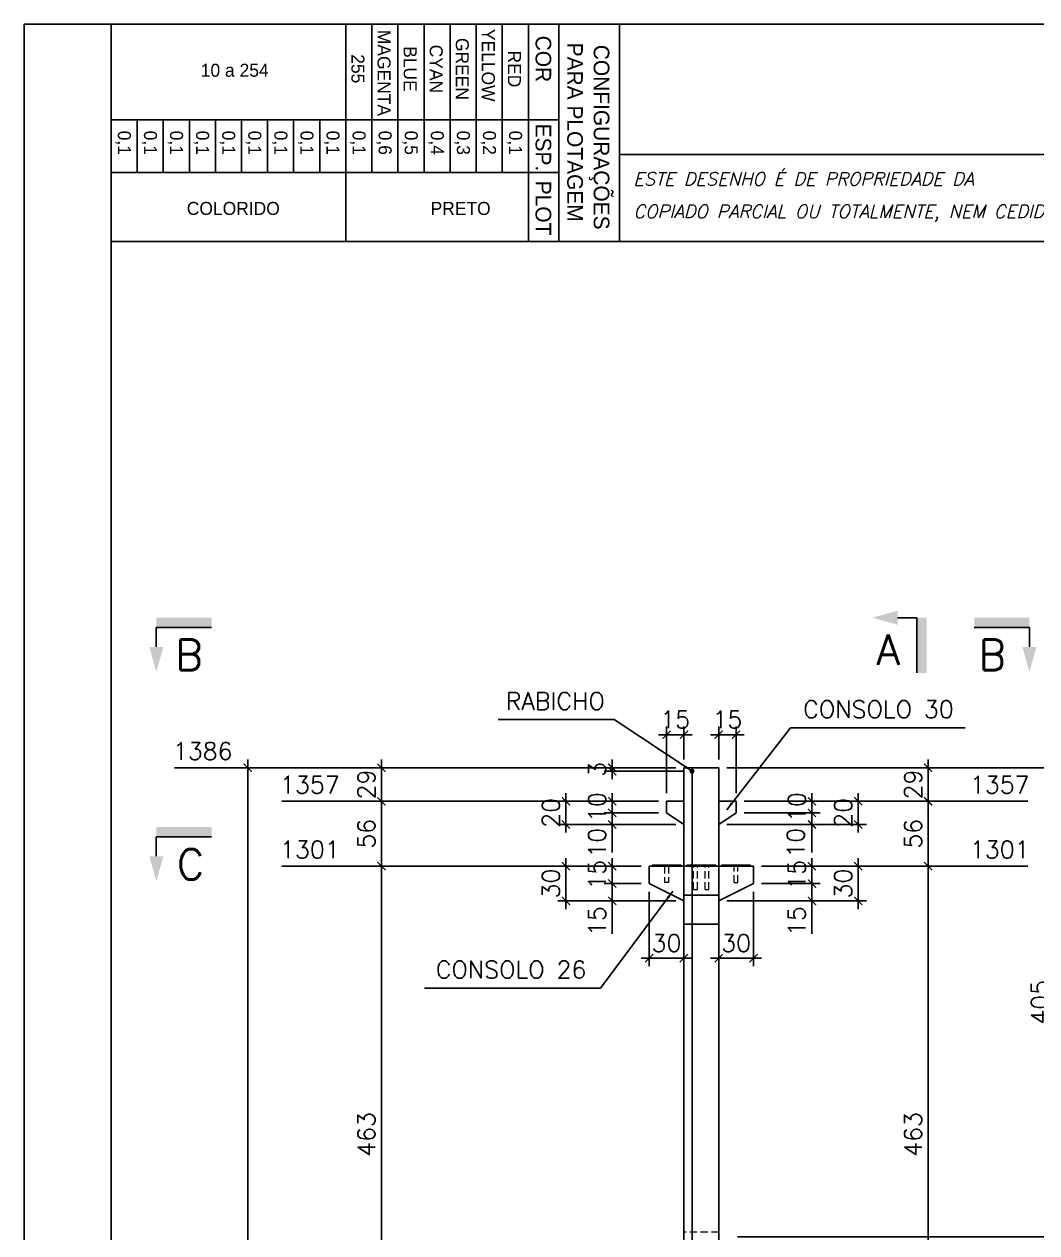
# Model space of a CAD drawing. Header units: centimetres. Extents: x 1658 to 19651, y 8294 to 11444.
# Drawn here: x 1658 to 2532, y 10401 to 11444 of the extents above; entities that cross this region are included whole.
import ezdxf
from ezdxf.enums import TextEntityAlignment as Align

# ---------------------------------------------------------------- set-up
doc = ezdxf.new("R2010")
doc.units = ezdxf.units.CM
doc.header["$LTSCALE"] = 50
doc.header["$MEASUREMENT"] = 0
doc.header["$PDMODE"] = 67
doc.linetypes.add('DASHED', pattern=[0.75, 0.5, -0.25])
doc.linetypes.add('HIDDEN', pattern=[0.375, 0.25, -0.125])
doc.layers.add('10 TRACEJADO', color=1, linetype='DASHED', lineweight=13)
for name, color, linetype in [('COTAS-PRECON', 1, 'Continuous'), ('FORMATO-PRECON', 2, 'Continuous'), ('HACHURAS-PRECON', 1, 'Continuous'), ('IND- CORTE-PRECON', 4, 'Continuous'), ('LINHA-01-PRECON', 1, 'Continuous'), ('LINHA-03-PRECON', 3, 'Continuous'), ('LINHA-04-PRECON', 4, 'Continuous'), ('TEXTO-35-PRECON', 5, 'Continuous')]:
    doc.layers.add(name, color=color, linetype=linetype)
doc.styles.add('R060', font='ACENT.shx', dxfattribs={"height": 75})
doc.styles.add('ROMANS', font='ROMANS.SHX', dxfattribs={"oblique": 15, "height": 3})
doc.styles.get("Standard").update_dxf_attribs({"font": 'romans.shx'})
doc.dimstyles.new('ESC75-75', dxfattribs={"dimscale": 0, "dimtxt": 15, "dimasz": 7, "dimexe": 7, "dimexo": 7, "dimgap": 5.5, "dimtad": 1, "dimdec": 1, "dimdsep": 46, "dimtxsty": 'Standard', "dimblk": 'ARCHTICK', "dimcen": 0.1, "dimdle": 7, "dimclrd": 256, "dimclre": 256, "dimclrt": 2, "dimadec": 0, "dimazin": 0, "dimtfac": 1, "dimtdec": 1, "dimtix": 1, "dimtmove": 2, "dimatfit": 3, "dimfxl": 1, "dimarcsym": 0})

# ---------------------------------------------------------------- blocks, each defined once
blk = doc.blocks.new('A$C0AF02B9D')
at = {"layer": 'FORMATO-PRECON', "color": 1}
for p, q in [((0, 585), (250, 585)), ((0, 0), (0, 585)), ((250, 585), (250, 0)), ((0, 480), (250, 480)), ((0, 450), (170.7, 450)), ((0, 420), (170.7, 420)), ((0, 390), (170.7, 390)), ((0, 360), (170.7, 360)), ((0, 330), (170.7, 330)), ((0, 300), (170.7, 300)), ((110.1, 240), (170.7, 240)), ((110.1, 210), (170.7, 210)), ((110.1, 180), (170.7, 180)), ((110.1, 150), (170.7, 150)), ((110.1, 150), (170.7, 150)), ((110.1, 120), (170.7, 120)), ((110.1, 120), (170.7, 120)), ((110.1, 90), (170.7, 90)), ((110.1, 90), (170.7, 90)), ((110.1, 60), (170.7, 60)), ((110.1, 60), (170.7, 60)), ((110.1, 30), (170.7, 30)), ((110.1, 30), (170.7, 30)), ((0, 0), (250, 0)), ((110.1, 0), (170.7, 0)), ((110.1, 0), (170.7, 0)), ((110.1, 0), (170.7, 0))]:
    blk.add_line(p, q, dxfattribs=at)
at = {"layer": 'FORMATO-PRECON'}
for p, q in [((0, 515), (250, 515)), ((110.1, 0), (110.1, 515)), ((170.7, 0), (170.7, 515)), ((0, 270), (250, 270))]:
    blk.add_line(p, q, dxfattribs=at)
at = {"layer": 'FORMATO-PRECON', "style": 'R060'}
for s, p in [('CONFIGURAÇÕES ', (133.4, 563.9)), ('PARA PLOTAGEM', (124.3, 533.7)), ('COR', (40, 497.3)), ('ESP.', (141.8, 497.3)), ('PLOT', (211.6, 497.3))]:
    blk.add_text(s, height=18, dxfattribs=at).set_placement(p, align=Align.MIDDLE)
at = {"layer": 'FORMATO-PRECON', "color": 1, "style": 'R060'}
for s, p in [('0,1', (136.5, 464)), ('RED', (51.5, 464)), ('YELLOW', (47.2, 434)), ('0,2', (136.5, 434)), ('GREEN', (51.5, 404)), ('0,3', (136.5, 404)), ('CYAN', (51.5, 374)), ('0,4', (136.5, 374)), ('BLUE', (51.5, 344)), ('0,5', (136.5, 344)), ('MAGENTA', (56.1, 314)), ('0,6', (136.5, 314)), ('0,1', (136.5, 284)), ('255', (51.3, 284)), ('0,1', (136.5, 254)), ('0,1', (136.5, 224)), ('0,1', (136.5, 194)), ('0,1', (136.5, 164)), ('0,1', (136.5, 134)), ('0,1', (136.5, 104)), ('0,1', (136.5, 74)), ('0,1', (136.5, 44)), ('0,1', (136.5, 14))]:
    blk.add_text(s, height=15, dxfattribs=at).set_placement(p, align=Align.MIDDLE)
for s, p in [('PRETO', (212, 402.1)), ('COLORIDO', (212, 140.6)), ('10 a 254', (53, 142.2))]:
    blk.add_text(s, height=15, rotation=90, dxfattribs=at).set_placement(p, align=Align.MIDDLE)
blk = doc.blocks.new('A$C432D58B7')
at = {"layer": 'LINHA-01-PRECON'}
blk.add_blockref('A$C0AF02B9D', (0, 0), dxfattribs=at)
blk = doc.blocks.new('A$C550964AD')
at = {"layer": 'LINHA-01-PRECON'}
blk.add_blockref('A$C432D58B7', (0, 0), dxfattribs=at)
blk = doc.blocks.new('A$C2E607E54')
at = {"layer": 'FORMATO-PRECON', "color": 6}
blk.add_line((1835, 4050), (685, 4050), dxfattribs=at)
at = {"layer": 'FORMATO-PRECON'}
for points in [[(0, 4200), (2970, 4200), (2970, 0), (0, 0)], [(685, 3950), (1835, 3950), (1835, 4050), (685, 4050)]]:
    blk.add_lwpolyline(points, close=True, dxfattribs=at)
at = {"layer": 'FORMATO-PRECON', "color": 6}
blk.add_lwpolyline([(100, 3950), (2870, 3950), (2870, 100), (100, 100)], close=True, dxfattribs=at)
at = {"layer": 'TEXTO-35-PRECON', "rotation": 270}
blk.add_blockref('A$C550964AD', (100, 4200), dxfattribs=at)
at = {"layer": 'FORMATO-PRECON', "style": 'ROMANS', "oblique": 15}
for s, p in [('ESTE DESENHO É DE PROPRIEDADE DA                            NÃO PODENDO SER', (700.8, 4014.4)), ('COPIADO PARCIAL OU TOTALMENTE, NEM CEDIDO A TERCEIROS SEM A PRÉVIA AUTORIZAÇÃO.', (700.8, 3977))]:
    blk.add_text(s, height=15, dxfattribs=at).set_placement(p)
blk = doc.blocks.new('_ArchTick')
at = {"color": 0, "linetype": 'ByBlock', "const_width": 0.15}
blk.add_lwpolyline([(-0.5, -0.5), (0.5, 0.5)], dxfattribs=at)
blk = doc.blocks.new('*D28')
at = {"layer": 'Defpoints', "color": 0, "transparency": 16777216}
for p in [(2165.7, 10799.3), (2227.6, 10802.3), (2234.6, 10799.3)]:
    blk.add_point(p, dxfattribs=at)
at = {"layer": 'LINHA-01-PRECON', "lineweight": -2, "transparency": 16777216}
for p, q in [((2165.7, 10802.3), (2165.7, 10809.3)), ((2220.6, 10802.3), (2158.7, 10802.3)), ((2227.6, 10799.3), (2158.7, 10799.3)), ((2165.7, 10802.3), (2165.7, 10799.3)), ((2165.7, 10799.3), (2165.7, 10792.3))]:
    blk.add_line(p, q, dxfattribs=at)
at = {"layer": 'LINHA-01-PRECON', "lineweight": -2, "transparency": 16777216, "xscale": 7, "yscale": 7, "zscale": 7}
for p, rotation in [((2165.7, 10802.3), 270), ((2165.7, 10799.3), 90)]:
    blk.add_blockref('_ArchTick', p, dxfattribs=dict(at, rotation=rotation))
at = {"layer": 'LINHA-01-PRECON', "color": 2, "transparency": 16777216, "insert": (2152.7, 10800.8), "char_height": 15, "attachment_point": 5, "rotation": 90}
blk.add_mtext('3', dxfattribs=at)
blk = doc.blocks.new('*D29')
at = {"layer": 'COTAS-PRECON', "lineweight": -2, "transparency": 16777216}
for p, q in [((1966.6, 10802.3), (1966.6, 10809.3)), ((2220.6, 10802.3), (1959.6, 10802.3)), ((1966.6, 10802.3), (1966.6, 10773.3)), ((2205.6, 10773.3), (1959.6, 10773.3)), ((1966.6, 10773.3), (1966.6, 10766.3))]:
    blk.add_line(p, q, dxfattribs=at)
at = {"layer": 'Defpoints', "color": 0, "transparency": 16777216}
for p in [(2227.6, 10802.3), (1966.6, 10773.3), (2212.6, 10773.3)]:
    blk.add_point(p, dxfattribs=at)
at = {"layer": 'COTAS-PRECON', "lineweight": -2, "transparency": 16777216, "xscale": 7, "yscale": 7, "zscale": 7}
for p, rotation in [((1966.6, 10802.3), 270), ((1966.6, 10773.3), 90)]:
    blk.add_blockref('_ArchTick', p, dxfattribs=dict(at, rotation=rotation))
at = {"layer": 'COTAS-PRECON', "color": 2, "transparency": 16777216, "insert": (1953.6, 10787.8), "char_height": 15, "attachment_point": 5, "rotation": 90}
blk.add_mtext('29', dxfattribs=at)
blk = doc.blocks.new('*D30')
at = {"layer": 'COTAS-PRECON', "lineweight": -2, "transparency": 16777216}
for p, q in [((1966.6, 10780.3), (1966.6, 10710.3)), ((2205.6, 10773.3), (1959.6, 10773.3)), ((2190.6, 10717.3), (1959.6, 10717.3))]:
    blk.add_line(p, q, dxfattribs=at)
at = {"layer": 'Defpoints', "color": 0, "transparency": 16777216}
for p in [(2212.6, 10773.3), (1966.6, 10717.3), (2197.6, 10717.3)]:
    blk.add_point(p, dxfattribs=at)
at = {"layer": 'COTAS-PRECON', "lineweight": -2, "transparency": 16777216, "xscale": 7, "yscale": 7, "zscale": 7}
for p, rotation in [((1966.6, 10773.3), 90), ((1966.6, 10717.3), 270)]:
    blk.add_blockref('_ArchTick', p, dxfattribs=dict(at, rotation=rotation))
at = {"layer": 'COTAS-PRECON', "color": 2, "transparency": 16777216, "insert": (1953.6, 10745.3), "char_height": 15, "attachment_point": 5, "rotation": 90}
blk.add_mtext('56', dxfattribs=at)
blk = doc.blocks.new('*D31')
at = {"layer": 'COTAS-PRECON', "lineweight": -2, "transparency": 16777216}
for p, q in [((1966.6, 10724.3), (1966.6, 10247.3)), ((2190.6, 10717.3), (1959.6, 10717.3)), ((2190.6, 10254.3), (1959.6, 10254.3))]:
    blk.add_line(p, q, dxfattribs=at)
at = {"layer": 'Defpoints', "color": 0, "transparency": 16777216}
for p in [(2197.6, 10717.3), (1966.6, 10254.3), (2197.6, 10254.3)]:
    blk.add_point(p, dxfattribs=at)
at = {"layer": 'COTAS-PRECON', "lineweight": -2, "transparency": 16777216, "xscale": 7, "yscale": 7, "zscale": 7}
for p, rotation in [((1966.6, 10717.3), 90), ((1966.6, 10254.3), 270)]:
    blk.add_blockref('_ArchTick', p, dxfattribs=dict(at, rotation=rotation))
at = {"layer": 'COTAS-PRECON', "color": 2, "transparency": 16777216, "insert": (1953.6, 10485.8), "char_height": 15, "attachment_point": 5, "rotation": 90}
blk.add_mtext('463', dxfattribs=at)
blk = doc.blocks.new('*D34')
at = {"layer": 'COTAS-PRECON', "lineweight": -2, "transparency": 16777216}
for p, q in [((2165.7, 10717.3), (2165.7, 10724.3)), ((2190.6, 10717.3), (2158.7, 10717.3)), ((2165.7, 10717.3), (2165.7, 10702.3)), ((2190.6, 10702.3), (2158.7, 10702.3)), ((2165.7, 10702.3), (2165.7, 10695.3))]:
    blk.add_line(p, q, dxfattribs=at)
at = {"layer": 'Defpoints', "color": 0, "transparency": 16777216}
for p in [(2197.6, 10717.3), (2165.7, 10702.3), (2197.6, 10702.3)]:
    blk.add_point(p, dxfattribs=at)
at = {"layer": 'COTAS-PRECON', "lineweight": -2, "transparency": 16777216, "xscale": 7, "yscale": 7, "zscale": 7}
for p, rotation in [((2165.7, 10717.3), 270), ((2165.7, 10702.3), 90)]:
    blk.add_blockref('_ArchTick', p, dxfattribs=dict(at, rotation=rotation))
at = {"layer": 'COTAS-PRECON', "color": 2, "transparency": 16777216, "insert": (2152.7, 10709.8), "char_height": 15, "attachment_point": 5, "rotation": 90}
blk.add_mtext('15', dxfattribs=at)
blk = doc.blocks.new('*D35')
at = {"layer": 'COTAS-PRECON', "lineweight": -2, "transparency": 16777216}
for p, q in [((2190.6, 10702.3), (2158.7, 10702.3)), ((2165.7, 10709.3), (2165.7, 10680.3)), ((2220.6, 10687.3), (2158.7, 10687.3))]:
    blk.add_line(p, q, dxfattribs=at)
at = {"layer": 'Defpoints', "color": 0, "transparency": 16777216}
for p in [(2197.6, 10702.3), (2165.7, 10687.3), (2227.6, 10687.3)]:
    blk.add_point(p, dxfattribs=at)
at = {"layer": 'COTAS-PRECON', "lineweight": -2, "transparency": 16777216, "xscale": 7, "yscale": 7, "zscale": 7}
for p, rotation in [((2165.7, 10702.3), 90), ((2165.7, 10687.3), 270)]:
    blk.add_blockref('_ArchTick', p, dxfattribs=dict(at, rotation=rotation))
at = {"layer": 'COTAS-PRECON', "color": 2, "transparency": 16777216, "insert": (2152.7, 10669.8), "char_height": 15, "attachment_point": 5, "rotation": 90}
blk.add_mtext('15', dxfattribs=at)
blk = doc.blocks.new('*D36')
at = {"layer": 'COTAS-PRECON', "lineweight": -2, "transparency": 16777216}
for p, q in [((2125.8, 10717.3), (2125.8, 10724.3)), ((2190.6, 10717.3), (2118.8, 10717.3)), ((2125.8, 10717.3), (2125.8, 10687.3)), ((2220.6, 10687.3), (2118.8, 10687.3)), ((2125.8, 10687.3), (2125.8, 10680.3))]:
    blk.add_line(p, q, dxfattribs=at)
at = {"layer": 'Defpoints', "color": 0, "transparency": 16777216}
for p in [(2197.6, 10717.3), (2125.8, 10687.3), (2227.6, 10687.3)]:
    blk.add_point(p, dxfattribs=at)
at = {"layer": 'COTAS-PRECON', "lineweight": -2, "transparency": 16777216, "xscale": 7, "yscale": 7, "zscale": 7}
for p, rotation in [((2125.8, 10717.3), 270), ((2125.8, 10687.3), 90)]:
    blk.add_blockref('_ArchTick', p, dxfattribs=dict(at, rotation=rotation))
at = {"layer": 'COTAS-PRECON', "color": 2, "transparency": 16777216, "insert": (2112.8, 10702.3), "char_height": 15, "attachment_point": 5, "rotation": 90}
blk.add_mtext('30', dxfattribs=at)
blk = doc.blocks.new('*D37')
at = {"layer": 'COTAS-PRECON', "lineweight": -2, "transparency": 16777216}
for p, q in [((2197.6, 10695.3), (2197.6, 10630.9)), ((2197.6, 10637.9), (2190.6, 10637.9)), ((2197.6, 10637.9), (2227.6, 10637.9)), ((2227.6, 10637.9), (2234.6, 10637.9))]:
    blk.add_line(p, q, dxfattribs=at)
at = {"layer": 'Defpoints', "color": 0, "transparency": 16777216}
for p in [(2197.6, 10702.3), (2227.6, 10637.9), (2227.6, 10637.9)]:
    blk.add_point(p, dxfattribs=at)
at = {"layer": 'COTAS-PRECON', "lineweight": -2, "transparency": 16777216, "xscale": 7, "yscale": 7, "zscale": 7}
blk.add_blockref('_ArchTick', (2197.6, 10637.9), dxfattribs=at)
at = {"layer": 'COTAS-PRECON', "lineweight": -2, "transparency": 16777216, "xscale": 7, "yscale": 7, "zscale": 7, "rotation": 180}
blk.add_blockref('_ArchTick', (2227.6, 10637.9), dxfattribs=at)
at = {"layer": 'COTAS-PRECON', "color": 2, "transparency": 16777216, "insert": (2212.6, 10650.9), "char_height": 15, "attachment_point": 5}
blk.add_mtext('30', dxfattribs=at)
blk = doc.blocks.new('*D49')
at = {"layer": 'COTAS-PRECON', "lineweight": -2, "transparency": 16777216}
blk.add_line((1959.6, 10773.3), (1880.7, 10773.3), dxfattribs=at)
at = {"layer": 'Defpoints', "color": 0, "transparency": 16777216}
for p in [(1880.7, 10773.3), (1966.6, 10773.3), (2242.6, 9416.3)]:
    blk.add_point(p, dxfattribs=at)
at = {"layer": 'COTAS-PRECON', "color": 2, "transparency": 16777216, "insert": (1904.9, 10787.6), "char_height": 15, "attachment_point": 5}
blk.add_mtext('1357', dxfattribs=at)
blk = doc.blocks.new('*D50')
at = {"layer": 'COTAS-PRECON', "lineweight": -2, "transparency": 16777216}
blk.add_line((1959.6, 10717.3), (1880.7, 10717.3), dxfattribs=at)
at = {"layer": 'Defpoints', "color": 0, "transparency": 16777216}
for p in [(1880.7, 10717.3), (1966.6, 10717.3), (2242.6, 9416.3)]:
    blk.add_point(p, dxfattribs=at)
at = {"layer": 'COTAS-PRECON', "color": 2, "transparency": 16777216, "insert": (1904.9, 10731.6), "char_height": 15, "attachment_point": 5}
blk.add_mtext('1301', dxfattribs=at)
blk = doc.blocks.new('*D53')
at = {"layer": 'COTAS-PRECON', "lineweight": -2, "transparency": 16777216}
for p, q in [((1851.2, 10809.3), (1851.2, 9409.3)), ((2220.6, 10802.3), (1844.2, 10802.3)), ((2220.6, 9416.3), (1844.2, 9416.3))]:
    blk.add_line(p, q, dxfattribs=at)
at = {"layer": 'Defpoints', "color": 0, "transparency": 16777216}
for p in [(2227.6, 10802.3), (1851.2, 9416.3), (2227.6, 9416.3)]:
    blk.add_point(p, dxfattribs=at)
at = {"layer": 'COTAS-PRECON', "lineweight": -2, "transparency": 16777216, "xscale": 7, "yscale": 7, "zscale": 7}
for p, rotation in [((1851.2, 10802.3), 90), ((1851.2, 9416.3), 270)]:
    blk.add_blockref('_ArchTick', p, dxfattribs=dict(at, rotation=rotation))
at = {"layer": 'COTAS-PRECON', "color": 2, "transparency": 16777216, "insert": (1838.2, 10109.3), "char_height": 15, "attachment_point": 5, "rotation": 90}
blk.add_mtext('1386', dxfattribs=at)
blk = doc.blocks.new('*D54')
at = {"layer": 'COTAS-PRECON', "lineweight": -2, "transparency": 16777216}
blk.add_line((1844.2, 10802.3), (1788.2, 10802.3), dxfattribs=at)
at = {"layer": 'Defpoints', "color": 0, "transparency": 16777216}
for p in [(1788.2, 10802.3), (1851.2, 10802.3), (2242.6, 9416.3)]:
    blk.add_point(p, dxfattribs=at)
at = {"layer": 'COTAS-PRECON', "color": 2, "transparency": 16777216, "insert": (1812.4, 10816.6), "char_height": 15, "attachment_point": 5}
blk.add_mtext('1386', dxfattribs=at)
blk = doc.blocks.new('*D56')
at = {"layer": 'COTAS-PRECON', "lineweight": -2, "transparency": 16777216}
for p, q in [((2438.3, 10802.3), (2438.3, 10809.3)), ((2264.6, 10802.3), (2445.3, 10802.3)), ((2438.3, 10802.3), (2438.3, 10773.3)), ((2279.6, 10773.3), (2445.3, 10773.3)), ((2438.3, 10773.3), (2438.3, 10766.3))]:
    blk.add_line(p, q, dxfattribs=at)
at = {"layer": 'Defpoints', "color": 0, "transparency": 16777216}
for p in [(2257.6, 10802.3), (2272.6, 10773.3), (2438.3, 10773.3)]:
    blk.add_point(p, dxfattribs=at)
at = {"layer": 'COTAS-PRECON', "lineweight": -2, "transparency": 16777216, "xscale": 7, "yscale": 7, "zscale": 7}
for p, rotation in [((2438.3, 10802.3), 270), ((2438.3, 10773.3), 90)]:
    blk.add_blockref('_ArchTick', p, dxfattribs=dict(at, rotation=rotation))
at = {"layer": 'COTAS-PRECON', "color": 2, "transparency": 16777216, "insert": (2425.3, 10787.8), "char_height": 15, "attachment_point": 5, "rotation": 90}
blk.add_mtext('29', dxfattribs=at)
blk = doc.blocks.new('*D57')
at = {"layer": 'COTAS-PRECON', "lineweight": -2, "transparency": 16777216}
for p, q in [((2438.3, 10780.3), (2438.3, 10710.3)), ((2279.6, 10773.3), (2445.3, 10773.3)), ((2294.6, 10717.3), (2445.3, 10717.3))]:
    blk.add_line(p, q, dxfattribs=at)
at = {"layer": 'Defpoints', "color": 0, "transparency": 16777216}
for p in [(2272.6, 10773.3), (2287.6, 10717.3), (2438.3, 10717.3)]:
    blk.add_point(p, dxfattribs=at)
at = {"layer": 'COTAS-PRECON', "lineweight": -2, "transparency": 16777216, "xscale": 7, "yscale": 7, "zscale": 7}
for p, rotation in [((2438.3, 10773.3), 90), ((2438.3, 10717.3), 270)]:
    blk.add_blockref('_ArchTick', p, dxfattribs=dict(at, rotation=rotation))
at = {"layer": 'COTAS-PRECON', "color": 2, "transparency": 16777216, "insert": (2425.3, 10745.3), "char_height": 15, "attachment_point": 5, "rotation": 90}
blk.add_mtext('56', dxfattribs=at)
blk = doc.blocks.new('*D58')
at = {"layer": 'COTAS-PRECON', "lineweight": -2, "transparency": 16777216}
for p, q in [((2438.3, 10724.3), (2438.3, 10247.3)), ((2294.6, 10717.3), (2445.3, 10717.3)), ((2294.6, 10254.3), (2445.3, 10254.3))]:
    blk.add_line(p, q, dxfattribs=at)
at = {"layer": 'Defpoints', "color": 0, "transparency": 16777216}
for p in [(2287.6, 10717.3), (2287.6, 10254.3), (2438.3, 10254.3)]:
    blk.add_point(p, dxfattribs=at)
at = {"layer": 'COTAS-PRECON', "lineweight": -2, "transparency": 16777216, "xscale": 7, "yscale": 7, "zscale": 7}
for p, rotation in [((2438.3, 10717.3), 90), ((2438.3, 10254.3), 270)]:
    blk.add_blockref('_ArchTick', p, dxfattribs=dict(at, rotation=rotation))
at = {"layer": 'COTAS-PRECON', "color": 2, "transparency": 16777216, "insert": (2425.3, 10485.8), "char_height": 15, "attachment_point": 5, "rotation": 90}
blk.add_mtext('463', dxfattribs=at)
blk = doc.blocks.new('*D61')
at = {"layer": 'COTAS-PRECON', "lineweight": -2, "transparency": 16777216}
for p, q in [((2338.1, 10717.3), (2338.1, 10724.3)), ((2294.6, 10717.3), (2345.1, 10717.3)), ((2338.1, 10717.3), (2338.1, 10702.3)), ((2294.6, 10702.3), (2345.1, 10702.3)), ((2338.1, 10702.3), (2338.1, 10695.3))]:
    blk.add_line(p, q, dxfattribs=at)
at = {"layer": 'Defpoints', "color": 0, "transparency": 16777216}
for p in [(2287.6, 10717.3), (2287.6, 10702.3), (2338.1, 10702.3)]:
    blk.add_point(p, dxfattribs=at)
at = {"layer": 'COTAS-PRECON', "lineweight": -2, "transparency": 16777216, "xscale": 7, "yscale": 7, "zscale": 7}
for p, rotation in [((2338.1, 10717.3), 270), ((2338.1, 10702.3), 90)]:
    blk.add_blockref('_ArchTick', p, dxfattribs=dict(at, rotation=rotation))
at = {"layer": 'COTAS-PRECON', "color": 2, "transparency": 16777216, "insert": (2325.1, 10709.8), "char_height": 15, "attachment_point": 5, "rotation": 90}
blk.add_mtext('15', dxfattribs=at)
blk = doc.blocks.new('*D65')
at = {"layer": 'COTAS-PRECON', "lineweight": -2, "transparency": 16777216}
for p, q in [((2294.6, 10702.3), (2345.1, 10702.3)), ((2338.1, 10709.3), (2338.1, 10680.3)), ((2264.6, 10687.3), (2345.1, 10687.3))]:
    blk.add_line(p, q, dxfattribs=at)
at = {"layer": 'Defpoints', "color": 0, "transparency": 16777216}
for p in [(2287.6, 10702.3), (2257.6, 10687.3), (2338.1, 10687.3)]:
    blk.add_point(p, dxfattribs=at)
at = {"layer": 'COTAS-PRECON', "lineweight": -2, "transparency": 16777216, "xscale": 7, "yscale": 7, "zscale": 7}
for p, rotation in [((2338.1, 10702.3), 90), ((2338.1, 10687.3), 270)]:
    blk.add_blockref('_ArchTick', p, dxfattribs=dict(at, rotation=rotation))
at = {"layer": 'COTAS-PRECON', "color": 2, "transparency": 16777216, "insert": (2324.9, 10669.8), "char_height": 15, "attachment_point": 5, "rotation": 90}
blk.add_mtext('15', dxfattribs=at)
blk = doc.blocks.new('*D66')
at = {"layer": 'COTAS-PRECON', "lineweight": -2, "transparency": 16777216}
for p, q in [((2378, 10717.3), (2378, 10724.3)), ((2294.6, 10717.3), (2385, 10717.3)), ((2378, 10717.3), (2378, 10687.3)), ((2264.6, 10687.3), (2385, 10687.3)), ((2378, 10687.3), (2378, 10680.3))]:
    blk.add_line(p, q, dxfattribs=at)
at = {"layer": 'Defpoints', "color": 0, "transparency": 16777216}
for p in [(2287.6, 10717.3), (2257.6, 10687.3), (2378, 10687.3)]:
    blk.add_point(p, dxfattribs=at)
at = {"layer": 'COTAS-PRECON', "lineweight": -2, "transparency": 16777216, "xscale": 7, "yscale": 7, "zscale": 7}
for p, rotation in [((2378, 10717.3), 270), ((2378, 10687.3), 90)]:
    blk.add_blockref('_ArchTick', p, dxfattribs=dict(at, rotation=rotation))
at = {"layer": 'COTAS-PRECON', "color": 2, "transparency": 16777216, "insert": (2365, 10702.3), "char_height": 15, "attachment_point": 5, "rotation": 90}
blk.add_mtext('30', dxfattribs=at)
blk = doc.blocks.new('*D62')
at = {"layer": 'COTAS-PRECON', "lineweight": -2, "transparency": 16777216}
for p, q in [((2287.6, 10695.3), (2287.6, 10630.9)), ((2257.6, 10637.9), (2250.6, 10637.9)), ((2287.6, 10637.9), (2257.6, 10637.9)), ((2287.6, 10637.9), (2294.6, 10637.9))]:
    blk.add_line(p, q, dxfattribs=at)
at = {"layer": 'Defpoints', "color": 0, "transparency": 16777216}
for p in [(2287.6, 10702.3), (2257.6, 10637.9), (2257.6, 10637.9)]:
    blk.add_point(p, dxfattribs=at)
at = {"layer": 'COTAS-PRECON', "lineweight": -2, "transparency": 16777216, "xscale": 7, "yscale": 7, "zscale": 7}
blk.add_blockref('_ArchTick', (2257.6, 10637.9), dxfattribs=at)
at = {"layer": 'COTAS-PRECON', "lineweight": -2, "transparency": 16777216, "xscale": 7, "yscale": 7, "zscale": 7, "rotation": 180}
blk.add_blockref('_ArchTick', (2287.6, 10637.9), dxfattribs=at)
at = {"layer": 'COTAS-PRECON', "color": 2, "transparency": 16777216, "insert": (2272.6, 10650.9), "char_height": 15, "attachment_point": 5}
blk.add_mtext('30', dxfattribs=at)
blk = doc.blocks.new('*D69')
at = {"layer": 'COTAS-PRECON', "lineweight": -2, "transparency": 16777216}
blk.add_line((2445.3, 10773.3), (2524.3, 10773.3), dxfattribs=at)
at = {"layer": 'Defpoints', "color": 0, "transparency": 16777216}
for p in [(2438.3, 10773.3), (2524.3, 10773.3), (2242.6, 9416.3)]:
    blk.add_point(p, dxfattribs=at)
at = {"layer": 'COTAS-PRECON', "color": 2, "transparency": 16777216, "insert": (2500.1, 10787.6), "char_height": 15, "attachment_point": 5}
blk.add_mtext('1357', dxfattribs=at)
blk = doc.blocks.new('*D70')
at = {"layer": 'COTAS-PRECON', "lineweight": -2, "transparency": 16777216}
blk.add_line((2445.3, 10717.3), (2524.3, 10717.3), dxfattribs=at)
at = {"layer": 'Defpoints', "color": 0, "transparency": 16777216}
for p in [(2438.3, 10717.3), (2524.3, 10717.3), (2242.6, 9416.3)]:
    blk.add_point(p, dxfattribs=at)
at = {"layer": 'COTAS-PRECON', "color": 2, "transparency": 16777216, "insert": (2500.1, 10731.6), "char_height": 15, "attachment_point": 5}
blk.add_mtext('1301', dxfattribs=at)
blk = doc.blocks.new('*D77')
at = {"layer": 'COTAS-PRECON', "lineweight": -2, "transparency": 16777216}
for p, q in [((2165.7, 10773.3), (2165.7, 10780.3)), ((2205.6, 10773.3), (2158.7, 10773.3)), ((2165.7, 10773.3), (2165.7, 10763.3)), ((2205.6, 10763.3), (2158.7, 10763.3)), ((2165.7, 10763.3), (2165.7, 10756.3))]:
    blk.add_line(p, q, dxfattribs=at)
at = {"layer": 'Defpoints', "color": 0, "transparency": 16777216}
for p in [(2212.6, 10773.3), (2165.7, 10763.3), (2212.6, 10763.3)]:
    blk.add_point(p, dxfattribs=at)
at = {"layer": 'COTAS-PRECON', "lineweight": -2, "transparency": 16777216, "xscale": 7, "yscale": 7, "zscale": 7}
for p, rotation in [((2165.7, 10773.3), 270), ((2165.7, 10763.3), 90)]:
    blk.add_blockref('_ArchTick', p, dxfattribs=dict(at, rotation=rotation))
at = {"layer": 'COTAS-PRECON', "color": 2, "transparency": 16777216, "insert": (2152.7, 10768.3), "char_height": 15, "attachment_point": 5, "rotation": 90}
blk.add_mtext('10', dxfattribs=at)
blk = doc.blocks.new('*D78')
at = {"layer": 'COTAS-PRECON', "lineweight": -2, "transparency": 16777216}
for p, q in [((2165.7, 10763.3), (2165.7, 10770.3)), ((2205.6, 10763.3), (2158.7, 10763.3)), ((2165.7, 10763.3), (2165.7, 10753.3)), ((2220.6, 10753.3), (2158.7, 10753.3)), ((2165.7, 10753.3), (2165.7, 10746.3))]:
    blk.add_line(p, q, dxfattribs=at)
at = {"layer": 'Defpoints', "color": 0, "transparency": 16777216}
for p in [(2212.6, 10763.3), (2165.7, 10753.3), (2227.6, 10753.3)]:
    blk.add_point(p, dxfattribs=at)
at = {"layer": 'COTAS-PRECON', "lineweight": -2, "transparency": 16777216, "xscale": 7, "yscale": 7, "zscale": 7}
for p, rotation in [((2165.7, 10763.3), 270), ((2165.7, 10753.3), 90)]:
    blk.add_blockref('_ArchTick', p, dxfattribs=dict(at, rotation=rotation))
at = {"layer": 'COTAS-PRECON', "color": 2, "transparency": 16777216, "insert": (2152.7, 10737.6), "char_height": 15, "attachment_point": 5, "rotation": 90}
blk.add_mtext('10', dxfattribs=at)
blk = doc.blocks.new('*D79')
at = {"layer": 'Defpoints', "color": 0, "transparency": 16777216}
for p in [(2227.6, 10830.8), (2227.6, 10802.3), (2212.6, 10773.3)]:
    blk.add_point(p, dxfattribs=at)
at = {"layer": 'LINHA-01-PRECON', "lineweight": -2, "transparency": 16777216}
for p, q in [((2212.6, 10780.3), (2212.6, 10837.8)), ((2227.6, 10809.3), (2227.6, 10837.8)), ((2212.6, 10830.8), (2205.6, 10830.8)), ((2212.6, 10830.8), (2227.6, 10830.8)), ((2227.6, 10830.8), (2234.6, 10830.8))]:
    blk.add_line(p, q, dxfattribs=at)
at = {"layer": 'LINHA-01-PRECON', "lineweight": -2, "transparency": 16777216, "xscale": 7, "yscale": 7, "zscale": 7}
blk.add_blockref('_ArchTick', (2212.6, 10830.8), dxfattribs=at)
at = {"layer": 'LINHA-01-PRECON', "lineweight": -2, "transparency": 16777216, "xscale": 7, "yscale": 7, "zscale": 7, "rotation": 180}
blk.add_blockref('_ArchTick', (2227.6, 10830.8), dxfattribs=at)
at = {"layer": 'LINHA-01-PRECON', "color": 2, "transparency": 16777216, "insert": (2220.1, 10843.8), "char_height": 15, "attachment_point": 5}
blk.add_mtext('15', dxfattribs=at)
blk = doc.blocks.new('*D80')
at = {"layer": 'COTAS-PRECON', "lineweight": -2, "transparency": 16777216}
for p, q in [((2125.8, 10773.3), (2125.8, 10780.3)), ((2205.6, 10773.3), (2118.8, 10773.3)), ((2125.8, 10773.3), (2125.8, 10753.3)), ((2220.6, 10753.3), (2118.8, 10753.3)), ((2125.8, 10753.3), (2125.8, 10746.3))]:
    blk.add_line(p, q, dxfattribs=at)
at = {"layer": 'Defpoints', "color": 0, "transparency": 16777216}
for p in [(2212.6, 10773.3), (2125.8, 10753.3), (2227.6, 10753.3)]:
    blk.add_point(p, dxfattribs=at)
at = {"layer": 'COTAS-PRECON', "lineweight": -2, "transparency": 16777216, "xscale": 7, "yscale": 7, "zscale": 7}
for p, rotation in [((2125.8, 10773.3), 270), ((2125.8, 10753.3), 90)]:
    blk.add_blockref('_ArchTick', p, dxfattribs=dict(at, rotation=rotation))
at = {"layer": 'COTAS-PRECON', "color": 2, "transparency": 16777216, "insert": (2112.8, 10763.3), "char_height": 15, "attachment_point": 5, "rotation": 90}
blk.add_mtext('20', dxfattribs=at)
blk = doc.blocks.new('*D81')
at = {"layer": 'COTAS-PRECON', "lineweight": -2, "transparency": 16777216}
for p, q in [((2338.1, 10773.3), (2338.1, 10780.3)), ((2279.6, 10773.3), (2345.1, 10773.3)), ((2338.1, 10773.3), (2338.1, 10763.3)), ((2279.6, 10763.3), (2345.1, 10763.3)), ((2338.1, 10763.3), (2338.1, 10756.3))]:
    blk.add_line(p, q, dxfattribs=at)
at = {"layer": 'Defpoints', "color": 0, "transparency": 16777216}
for p in [(2272.6, 10773.3), (2272.6, 10763.3), (2338.1, 10763.3)]:
    blk.add_point(p, dxfattribs=at)
at = {"layer": 'COTAS-PRECON', "lineweight": -2, "transparency": 16777216, "xscale": 7, "yscale": 7, "zscale": 7}
for p, rotation in [((2338.1, 10773.3), 270), ((2338.1, 10763.3), 90)]:
    blk.add_blockref('_ArchTick', p, dxfattribs=dict(at, rotation=rotation))
at = {"layer": 'COTAS-PRECON', "color": 2, "transparency": 16777216, "insert": (2325.1, 10768.3), "char_height": 15, "attachment_point": 5, "rotation": 90}
blk.add_mtext('10', dxfattribs=at)
blk = doc.blocks.new('*D82')
at = {"layer": 'COTAS-PRECON', "lineweight": -2, "transparency": 16777216}
for p, q in [((2338.1, 10763.3), (2338.1, 10770.3)), ((2279.6, 10763.3), (2345.1, 10763.3)), ((2338.1, 10763.3), (2338.1, 10753.3)), ((2264.6, 10753.3), (2345.1, 10753.3)), ((2338.1, 10753.3), (2338.1, 10746.3))]:
    blk.add_line(p, q, dxfattribs=at)
at = {"layer": 'Defpoints', "color": 0, "transparency": 16777216}
for p in [(2272.6, 10763.3), (2257.6, 10753.3), (2338.1, 10753.3)]:
    blk.add_point(p, dxfattribs=at)
at = {"layer": 'COTAS-PRECON', "lineweight": -2, "transparency": 16777216, "xscale": 7, "yscale": 7, "zscale": 7}
for p, rotation in [((2338.1, 10763.3), 270), ((2338.1, 10753.3), 90)]:
    blk.add_blockref('_ArchTick', p, dxfattribs=dict(at, rotation=rotation))
at = {"layer": 'COTAS-PRECON', "color": 2, "transparency": 16777216, "insert": (2324.1, 10737.6), "char_height": 15, "attachment_point": 5, "rotation": 90}
blk.add_mtext('10', dxfattribs=at)
blk = doc.blocks.new('*D83')
at = {"layer": 'Defpoints', "color": 0, "transparency": 16777216}
for p in [(2257.6, 10830.8), (2257.6, 10802.3), (2272.6, 10773.3)]:
    blk.add_point(p, dxfattribs=at)
at = {"layer": 'LINHA-01-PRECON', "lineweight": -2, "transparency": 16777216}
for p, q in [((2257.6, 10809.3), (2257.6, 10837.8)), ((2272.6, 10780.3), (2272.6, 10837.8)), ((2257.6, 10830.8), (2250.6, 10830.8)), ((2272.6, 10830.8), (2257.6, 10830.8)), ((2272.6, 10830.8), (2279.6, 10830.8))]:
    blk.add_line(p, q, dxfattribs=at)
at = {"layer": 'LINHA-01-PRECON', "lineweight": -2, "transparency": 16777216, "xscale": 7, "yscale": 7, "zscale": 7}
blk.add_blockref('_ArchTick', (2257.6, 10830.8), dxfattribs=at)
at = {"layer": 'LINHA-01-PRECON', "lineweight": -2, "transparency": 16777216, "xscale": 7, "yscale": 7, "zscale": 7, "rotation": 180}
blk.add_blockref('_ArchTick', (2272.6, 10830.8), dxfattribs=at)
at = {"layer": 'LINHA-01-PRECON', "color": 2, "transparency": 16777216, "insert": (2265.1, 10843.8), "char_height": 15, "attachment_point": 5}
blk.add_mtext('15', dxfattribs=at)
blk = doc.blocks.new('*D84')
at = {"layer": 'COTAS-PRECON', "lineweight": -2, "transparency": 16777216}
for p, q in [((2378, 10773.3), (2378, 10780.3)), ((2279.6, 10773.3), (2385, 10773.3)), ((2378, 10773.3), (2378, 10753.3)), ((2264.6, 10753.3), (2385, 10753.3)), ((2378, 10753.3), (2378, 10746.3))]:
    blk.add_line(p, q, dxfattribs=at)
at = {"layer": 'Defpoints', "color": 0, "transparency": 16777216}
for p in [(2272.6, 10773.3), (2257.6, 10753.3), (2378, 10753.3)]:
    blk.add_point(p, dxfattribs=at)
at = {"layer": 'COTAS-PRECON', "lineweight": -2, "transparency": 16777216, "xscale": 7, "yscale": 7, "zscale": 7}
for p, rotation in [((2378, 10773.3), 270), ((2378, 10753.3), 90)]:
    blk.add_blockref('_ArchTick', p, dxfattribs=dict(at, rotation=rotation))
at = {"layer": 'COTAS-PRECON', "color": 2, "transparency": 16777216, "insert": (2365, 10763.3), "char_height": 15, "attachment_point": 5, "rotation": 90}
blk.add_mtext('20', dxfattribs=at)
blk = doc.blocks.new('IND-CORTE-')
at = {"layer": 'IND- CORTE-PRECON', "color": 1}
for p, q in [((-11.2, 63.5), (-33.6, 63.5)), ((-11.2, 0), (-11.2, 63.5))]:
    blk.add_line(p, q, dxfattribs=at)
for points in [[(-33.6, 71.5), (-62.5, 63.5), (-33.6, 55.4)], [(0, 0), (-11.2, 0), (0, 63.5), (-11.2, 63.5)]]:
    blk.add_solid(points, dxfattribs=at)
at = {"layer": 'IND- CORTE-PRECON', "linetype": 'Continuous', "style": 'ROMANS', "flags": 8}
blk.add_attdef('B', (-57.7, 9.1), '', height=35, dxfattribs=at)
blk = doc.blocks.new('*D319')
at = {"layer": 'Defpoints', "color": 0, "transparency": 16777216}
for p in [(2257.6, 10802.3), (2266.7, 10397.3), (2549.8, 10397.3)]:
    blk.add_point(p, dxfattribs=at)
at = {"layer": 'LINHA-01-PRECON', "lineweight": -2, "transparency": 16777216}
for p, q in [((2549.8, 10809.3), (2549.8, 10776)), ((2264.6, 10802.3), (2556.8, 10802.3)), ((2549.8, 10390.3), (2549.8, 10423.6)), ((2273.7, 10397.3), (2556.8, 10397.3))]:
    blk.add_line(p, q, dxfattribs=at)
at = {"layer": 'LINHA-01-PRECON', "lineweight": -2, "transparency": 16777216, "xscale": 7, "yscale": 7, "zscale": 7}
for p, rotation in [((2549.8, 10802.3), 90), ((2549.8, 10397.3), 270)]:
    blk.add_blockref('_ArchTick', p, dxfattribs=dict(at, rotation=rotation))
at = {"layer": 'LINHA-01-PRECON', "color": 2, "transparency": 16777216, "insert": (2549.8, 10599.8), "char_height": 15, "attachment_point": 5, "rotation": 90}
blk.add_mtext('405\\P(FURO %%C85mm P/ IÇAMENTO)', dxfattribs=at)

msp = doc.modelspace()

# ---------------------------------------------------------------- hatches: boundary and pattern name
at = {"layer": 'LINHA-04-PRECON'}
h = msp.add_hatch(color=256, dxfattribs=at)
h.dxf.hatch_style = 1
h.paths.add_polyline_path([(2233.08, 10799.28, -1), (2236.08, 10799.28, -1)])

# ---------------------------------------------------------------- linework, layer by layer
at = {"layer": '10 TRACEJADO', "linetype": 'HIDDEN', "ltscale": 0.5, "extrusion": (0, 1, 0)}
for p, q in [((2210.98, 10718.28), (2210.98, 10717.28)), ((2210.98, 10717.28), (2210.98, 10703.28)), ((2214.18, 10718.28), (2214.18, 10717.28)), ((2214.18, 10717.28), (2214.18, 10703.28)), ((2235.98, 10717.28), (2235.98, 10718.28)), ((2235.98, 10697.28), (2235.98, 10717.28)), ((2239.18, 10717.28), (2239.18, 10718.28)), ((2239.18, 10697.28), (2239.18, 10717.28)), ((2245.98, 10717.28), (2245.98, 10718.28)), ((2245.98, 10697.28), (2245.98, 10717.28)), ((2249.18, 10717.28), (2249.18, 10718.28)), ((2249.18, 10697.28), (2249.18, 10717.28)), ((2270.98, 10717.28), (2270.98, 10718.28)), ((2270.98, 10703.28), (2270.98, 10717.28)), ((2274.18, 10717.28), (2274.18, 10718.28)), ((2274.18, 10703.28), (2274.18, 10717.28)), ((2214.18, 10703.28), (2210.98, 10703.28)), ((2270.98, 10703.28), (2274.18, 10703.28)), ((2235.98, 10697.28), (2239.18, 10697.28)), ((2245.98, 10697.28), (2249.18, 10697.28))]:
    msp.add_line(p, q, dxfattribs=at)
at = {"layer": '10 TRACEJADO', "linetype": 'HIDDEN', "ltscale": 0.5}
msp.add_line((2257.58, 10401.53), (2227.58, 10401.53), dxfattribs=at)
at = {"layer": 'LINHA-01-PRECON'}
for p, q in [((2165.72, 10753.29), (2165.72, 10729.18)), ((2338.06, 10753.29), (2338.06, 10729.18)), ((2165.72, 10687.28), (2165.72, 10658.9)), ((2338.06, 10687.28), (2338.06, 10658.9))]:
    msp.add_line(p, q, dxfattribs=at)
at = {"layer": 'LINHA-03-PRECON', "extrusion": (0, 1, 0)}
for p, q in [((2227.58, 10802.28), (2227.58, 10773.28)), ((2227.58, 10802.28), (2257.58, 10802.28)), ((2257.58, 10802.28), (2257.58, 10773.28)), ((2227.59, 10773.28), (2212.59, 10773.28)), ((2212.59, 10773.28), (2212.59, 10763.28)), ((2227.59, 10753.28), (2227.59, 10773.28)), ((2257.58, 10773.28), (2272.58, 10773.28)), ((2257.58, 10753.28), (2257.58, 10773.28)), ((2272.58, 10773.28), (2272.58, 10763.28)), ((2212.59, 10763.28), (2227.59, 10753.28)), ((2272.58, 10763.28), (2257.58, 10753.28)), ((2227.58, 10753.29), (2227.58, 10717.28)), ((2257.58, 10753.29), (2257.58, 10717.28)), ((2197.58, 10717.28), (2197.58, 10702.28)), ((2227.58, 10717.28), (2197.58, 10717.28)), ((2200.08, 10718.28), (2200.08, 10717.28)), ((2225.08, 10718.28), (2200.08, 10718.28)), ((2225.08, 10718.28), (2225.08, 10717.28)), ((2227.58, 10717.28), (2227.58, 10692.28)), ((2227.58, 10717.28), (2257.58, 10717.28)), ((2230.08, 10718.28), (2255.08, 10718.28)), ((2230.08, 10717.28), (2230.08, 10718.28)), ((2255.08, 10717.28), (2255.08, 10718.28)), ((2257.58, 10717.28), (2287.58, 10717.28)), ((2257.58, 10717.28), (2257.58, 10692.28)), ((2260.08, 10718.28), (2260.08, 10717.28)), ((2260.08, 10718.28), (2285.08, 10718.28)), ((2285.08, 10718.28), (2285.08, 10717.28)), ((2287.58, 10717.28), (2287.58, 10702.28)), ((2227.58, 10687.28), (2197.58, 10702.28)), ((2257.58, 10687.28), (2287.58, 10702.28)), ((2227.58, 10692.28), (2227.58, 10667.28)), ((2227.58, 10692.28), (2257.58, 10692.28)), ((2257.58, 10692.28), (2257.58, 10667.28)), ((2227.58, 10667.28), (2227.58, 9516.28)), ((2257.58, 10667.28), (2227.58, 10667.28)), ((2257.58, 10667.28), (2257.58, 9516.28))]:
    msp.add_line(p, q, dxfattribs=at)
at = {"layer": 'LINHA-04-PRECON', "extrusion": (0, 1, 0)}
msp.add_line((2234.58, 10799.28), (2234.58, 9536.28), dxfattribs=at)
at = {"layer": 'LINHA-04-PRECON'}
msp.add_circle((2234.58, 10799.28), 1.5, dxfattribs=at)

# ---------------------------------------------------------------- block references
at = {"layer": 'HACHURAS-PRECON', "xscale": 0.7499999999999996, "yscale": 0.7499999999999996, "zscale": 0.7499999999999996}
msp.add_blockref('A$C2E607E54', (1658.36, 8293.94), dxfattribs=at)
at = {"layer": 'TEXTO-35-PRECON', "linetype": 'ByBlock'}
ref = msp.add_blockref('IND-CORTE-', (1820, 10931.74), dxfattribs=dict(at, xscale=0.75, yscale=0.75, zscale=0.75, rotation=90.00000000000001))
ref.add_attrib('B', 'B', (1788.84, 10886.58), dxfattribs={"layer": 'IND- CORTE-PRECON', "color": 5, "linetype": 'Continuous', "height": 26.25, "style": 'ROMANS', "flags": 8})
ref = msp.add_blockref('IND-CORTE-', (2437.1, 10884.14), dxfattribs=dict(at, xscale=0.75, yscale=0.75, zscale=0.75))
ref.add_attrib('B', 'A', (2393.81, 10890.93), dxfattribs={"layer": 'IND- CORTE-PRECON', "color": 5, "linetype": 'Continuous', "height": 26.25, "style": 'ROMANS', "flags": 8})
ref = msp.add_blockref('IND-CORTE-', (2478.12, 10931.74), dxfattribs=dict(at, xscale=-0.75, yscale=0.75, zscale=0.75, rotation=270))
ref.add_attrib('B', 'B', (2481.79, 10886.58), dxfattribs={"layer": 'IND- CORTE-PRECON', "color": 5, "linetype": 'Continuous', "height": 26.25, "style": 'ROMANS', "flags": 8})
ref = msp.add_blockref('IND-CORTE-', (1820, 10751.01), dxfattribs=dict(at, xscale=0.75, yscale=0.75, zscale=0.75, rotation=90.00000000000001))
ref.add_attrib('B', 'C', (1790.09, 10705.85), dxfattribs={"layer": 'IND- CORTE-PRECON', "color": 5, "linetype": 'Continuous', "height": 26.25, "style": 'ROMANS', "flags": 8})

# ---------------------------------------------------------------- texts
at = {"layer": 'COTAS-PRECON', "color": 2, "char_height": 15, "attachment_point": 5}
for s, insert in [('\\A1;RABICHO', (2116.61, 10859.78, 0.02)), ('\\A1;CONSOLO 30', (2395.46, 10852.73, 0.02)), ('\\A1;CONSOLO 26', (2078.46, 10628.08, 0.02))]:
    msp.add_mtext(s, dxfattribs=dict(at, insert=insert))

# ---------------------------------------------------------------- dimensions: what is measured, and where the dimension line sits
at = {"layer": 'COTAS-PRECON'}
for feature_location, offset, picture, middle in [((1851.25, 10802.28), (-63.03, 0), '*D54', (1812.4, 10816.57)), ((1966.61, 10773.28), (-85.93, 0), '*D49', (1904.86, 10787.57)), ((2438.35, 10773.28), (85.93, 0), '*D69', (2500.1, 10787.57)), ((1966.61, 10717.28), (-85.93, 0), '*D50', (1904.86, 10731.57)), ((2438.35, 10717.28), (85.93, 0), '*D70', (2500.1, 10731.57))]:
    dim = msp.add_ordinate_dim(feature_location=feature_location, offset=offset, dtype=0, origin=(2242.58, 9416.28), dimstyle='ESC75-75', override={"dimscale": 1}, dxfattribs=at)
    dim.commit()
    dim.dimension.update_dxf_attribs({"geometry": picture, "text_midpoint": middle})
for base, p1, p2, angle, picture, middle in [((1851.25, 9416.28), (2227.58, 10802.28), (2227.58, 9416.28), 90, '*D53', (1838.25, 10109.28)), ((1966.61, 10773.28), (2227.58, 10802.28), (2212.59, 10773.28), 90, '*D29', (1953.61, 10787.78)), ((2438.35, 10773.28), (2257.58, 10802.28), (2272.58, 10773.28), 90, '*D56', (2425.35, 10787.78)), ((1966.61, 10717.28), (2212.59, 10773.28), (2197.58, 10717.28), 90, '*D30', (1953.61, 10745.28)), ((2125.76, 10753.29), (2212.59, 10773.28), (2227.58, 10753.29), 90, '*D80', (2112.76, 10763.29)), ((2165.72, 10763.28), (2212.59, 10773.28), (2212.59, 10763.28), 90, '*D77', (2152.72, 10768.28)), ((2378.02, 10753.29), (2272.58, 10773.28), (2257.58, 10753.29), 90, '*D84', (2365.02, 10763.29)), ((2438.35, 10717.28), (2272.58, 10773.28), (2287.58, 10717.28), 90, '*D57', (2425.35, 10745.28)), ((2338.06, 10763.28), (2272.58, 10773.28), (2272.58, 10763.28), 90, '*D81', (2325.06, 10768.28)), ((1966.61, 10254.28), (2197.58, 10717.28), (2197.58, 10254.28), 90, '*D31', (1953.61, 10485.78)), ((2125.76, 10687.28), (2197.58, 10717.28), (2227.58, 10687.28), 90, '*D36', (2112.76, 10702.28)), ((2165.72, 10702.28), (2197.58, 10717.28), (2197.58, 10702.28), 90, '*D34', (2152.72, 10709.78)), ((2378.02, 10687.28), (2287.58, 10717.28), (2257.58, 10687.28), 90, '*D66', (2365.02, 10702.28)), ((2438.35, 10254.28), (2287.58, 10717.28), (2287.58, 10254.28), 90, '*D58', (2425.35, 10485.78)), ((2338.06, 10702.28), (2287.58, 10717.28), (2287.58, 10702.28), 90, '*D61', (2325.06, 10709.78)), ((2257.58, 10637.94), (2287.58, 10702.28), (2257.58, 10637.94), 180, '*D62', (2272.58, 10650.94))]:
    dim = msp.add_linear_dim(base=base, p1=p1, p2=p2, angle=angle, dimstyle='ESC75-75', override={"dimscale": 1}, dxfattribs=at)
    dim.commit()
    dim.dimension.update_dxf_attribs({"geometry": picture, "text_midpoint": middle})
for base, p1, p2, picture, middle in [((2165.72, 10753.29), (2212.59, 10763.28), (2227.58, 10753.29), '*D78', (2152.72, 10737.64)), ((2338.06, 10753.29), (2272.58, 10763.28), (2257.58, 10753.29), '*D82', (2324.06, 10737.64)), ((2165.72, 10687.28), (2197.58, 10702.28), (2227.58, 10687.28), '*D35', (2152.72, 10669.83)), ((2338.06, 10687.28), (2287.58, 10702.28), (2257.58, 10687.28), '*D65', (2324.94, 10669.83))]:
    dim = msp.add_linear_dim(base=base, p1=p1, p2=p2, angle=90, dimstyle='ESC75-75', override={"dimscale": 1}, dxfattribs=at)
    dim.commit()
    dim.dimension.update_dxf_attribs({"geometry": picture, "text_midpoint": middle, "dimtype": 160})
dim = msp.add_linear_dim(base=(2227.58, 10637.94), p1=(2197.58, 10702.28), p2=(2227.58, 10637.94), dimstyle='ESC75-75', override={"dimscale": 1}, dxfattribs=at)
dim.commit()
dim.dimension.update_dxf_attribs({"geometry": '*D37', "text_midpoint": (2212.58, 10650.94)})
at = {"layer": 'LINHA-01-PRECON'}
dim = msp.add_linear_dim(base=(2227.58, 10830.83), p1=(2212.59, 10773.28), p2=(2227.58, 10802.28), dimstyle='ESC75-75', override={"dimscale": 1}, dxfattribs=at)
dim.commit()
dim.dimension.update_dxf_attribs({"geometry": '*D79', "text_midpoint": (2220.08, 10843.83)})
for base, p1, p2, angle, picture, middle in [((2257.58, 10830.83), (2272.58, 10773.28), (2257.58, 10802.28), 180, '*D83', (2265.08, 10843.83)), ((2165.72, 10799.28), (2227.58, 10802.28), (2234.58, 10799.28), 90, '*D28', (2152.72, 10800.78))]:
    dim = msp.add_linear_dim(base=base, p1=p1, p2=p2, angle=angle, dimstyle='ESC75-75', override={"dimscale": 1}, dxfattribs=at)
    dim.commit()
    dim.dimension.update_dxf_attribs({"geometry": picture, "text_midpoint": middle})
dim = msp.add_linear_dim(base=(2549.77, 10397.28), p1=(2257.58, 10802.28), p2=(2266.74, 10397.28), angle=90, text='<>\\P(FURO %%C85mm P/ IÇAMENTO)', dimstyle='ESC75-75', override={"dimscale": 1}, dxfattribs=at)
dim.commit()
dim.dimension.update_dxf_attribs({"geometry": '*D319', "text_midpoint": (2549.77, 10599.78), "dimtype": 160})

# ---------------------------------------------------------------- leaders
at = {"layer": 'COTAS-PRECON'}
for points in [[(2234.58, 10799.28), (2167.53, 10843.79), (2067.34, 10843.79)], [(2264.49, 10765.9), (2319.57, 10836.75), (2470.21, 10836.75)], [(2217.99, 10695.6), (2155.66, 10612.1), (2003.71, 10612.1)]]:
    msp.add_leader(points, dimstyle='ESC75-75', override={"dimscale": 1}, dxfattribs=at)

doc.saveas('drawing.dxf')
